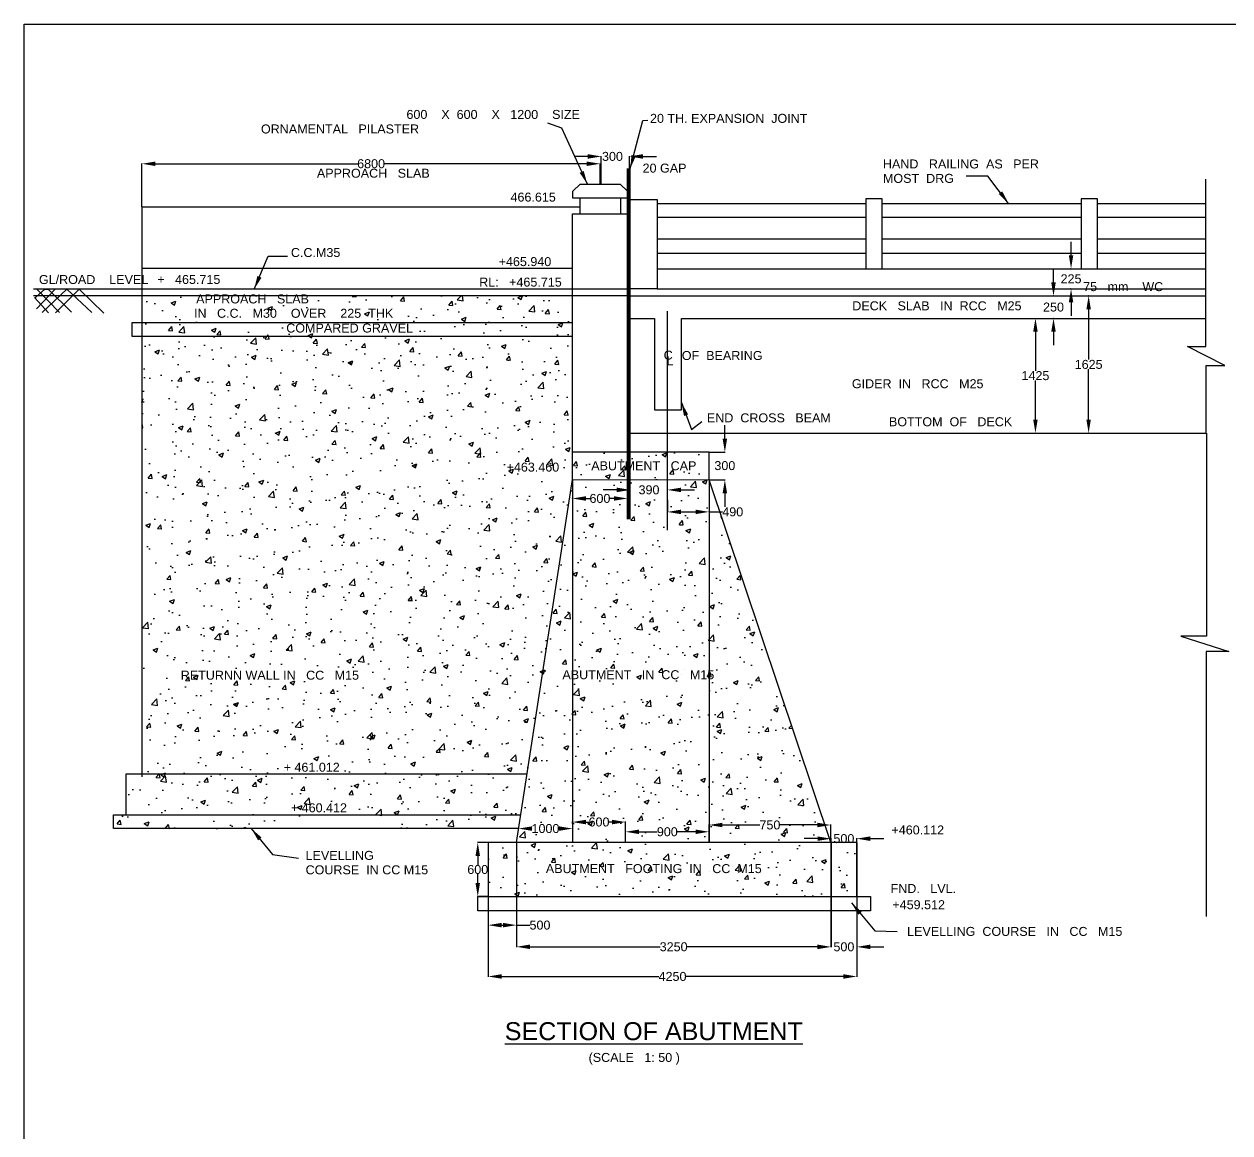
# Model space of a CAD drawing. Header units: inches. Extents: x 5487 to 6893, y 11 to 1027.
# Drawn here: x 5487 to 6025, y 533 to 1027 of the extents above; entities that cross this region are included whole.
import ezdxf

# ---------------------------------------------------------------- set-up
doc = ezdxf.new("R2010")
doc.units = ezdxf.units.IN
doc.header["$MEASUREMENT"] = 0
doc.layers.add('DIMENSIONS', color=7, linetype='Continuous')
doc.layers.add('TEXT', color=1, linetype='Continuous')
doc.styles.get("Standard").update_dxf_attribs({"font": 'arial.ttf', "height": 4})
doc.dimstyles.get("Standard").update_dxf_attribs({"dimtxt": 0.18, "dimasz": 6, "dimexe": 0.18, "dimexo": 0.0625, "dimgap": 0.09, "dimtad": 0, "dimtih": 1, "dimtoh": 1, "dimdec": 4, "dimzin": 0, "dimdsep": 46, "dimtxsty": 'Standard', "dimcen": 0.09, "dimadec": 0, "dimazin": 0, "dimtfac": 1, "dimtdec": 4, "dimtofl": 0, "dimtmove": 0, "dimatfit": 3, "dimfxl": 1, "dimtolj": 1, "dimtzin": 0, "dimarcsym": 0})
pattern_1 = [(50, (0, 0), (21.517805, -1.882564), [2.25, -24.75]), (355, (0, 0), (-4.16254, 22.56576), [1.8, -19.8]), (100.4514, (1.793, -0.157), (17.35528, 20.683186), [1.912206, -21.03426]), (46.1842, (0, 6), (32.01723, -4.96557), [3.375, -37.125]), (96.6356, (2.668, 5.586), (28.03988, 29.22354), [2.8683, -31.55139]), (351.1842, (0, 6), (28.03986, 29.22356), [2.7, -29.7]), (21, (3, 4.5), (17.90721, -12.078567), [2.25, -24.75]), (326, (3, 4.5), (7.29946, 21.7545), [1.8, -19.8]), (71.4514, (4.492, 3.493), (25.20668, 9.675915), [1.912206, -21.03426]), (37.5, (0, 0), (0.364796, 9.986816), [0, -19.56, 0, -20.1, 0, -19.875]), (7.5, (0, 0), (7.892086, 11.832351), [0, -11.46, 0, -19.11, 0, -7.575]), (327.5, (-6.69, 0), (16.014673, -0.676646), [0, -7.5, 0, -23.4, 0, -31.05]), (317.5, (-9.69, 0), (17.495585, 3.00315), [0, -9.75, 0, -15.54, 0, -22.05])]

# ---------------------------------------------------------------- blocks, each defined once
blk = doc.blocks.new('*D3')
at = {"layer": 'Defpoints', "color": 0, "transparency": 16777216}
for p in [(5744.19, 965.04), (5744.19, 955.94), (5539.92, 945.75)]:
    blk.add_point(p, dxfattribs=at)
at = {"layer": 'DIMENSIONS', "color": 0, "lineweight": -2, "transparency": 16777216}
for p, q in [((5539.92, 945.81), (5539.92, 965.22)), ((5545.92, 965.04), (5635.99, 965.04)), ((5738.19, 965.04), (5648.12, 965.04)), ((5744.19, 956.01), (5744.19, 965.22))]:
    blk.add_line(p, q, dxfattribs=at)
at = {"layer": 'DIMENSIONS', "color": 0, "transparency": 16777216}
for points in [[(5545.92, 966.04), (5545.92, 964.04), (5539.92, 965.04)], [(5738.19, 966.04), (5738.19, 964.04), (5744.19, 965.04)]]:
    blk.add_solid(points, dxfattribs=at)
at = {"layer": 'DIMENSIONS', "color": 0, "transparency": 16777216, "insert": (5642.06, 965.04), "char_height": 4, "attachment_point": 5}
blk.add_mtext('\\A1;6800', dxfattribs=at)
blk = doc.blocks.new('*D4')
at = {"layer": 'Defpoints', "color": 0, "transparency": 16777216}
for p in [(5757.21, 968.3), (5744.65, 955.94), (5757.21, 955.94)]:
    blk.add_point(p, dxfattribs=at)
at = {"layer": 'DIMENSIONS', "color": 0, "lineweight": -2, "transparency": 16777216}
for p, q in [((5738.65, 968.3), (5732.65, 968.3)), ((5744.65, 956.01), (5744.65, 968.48)), ((5757.21, 956.01), (5757.21, 968.48)), ((5763.21, 968.3), (5769.21, 968.3))]:
    blk.add_line(p, q, dxfattribs=at)
at = {"layer": 'DIMENSIONS', "color": 0, "transparency": 16777216}
for points in [[(5738.65, 969.3), (5738.65, 967.3), (5744.65, 968.3)], [(5763.21, 969.3), (5763.21, 967.3), (5757.21, 968.3)]]:
    blk.add_solid(points, dxfattribs=at)
at = {"layer": 'DIMENSIONS', "color": 0, "transparency": 16777216, "insert": (5749.64, 968.3), "char_height": 4, "attachment_point": 5}
blk.add_mtext('\\A1;300', dxfattribs=at)
blk = doc.blocks.new('*D5')
at = {"layer": 'Defpoints', "color": 0, "transparency": 16777216}
for p in [(5731.78, 815.86), (5756.35, 815.86), (5756.35, 815.86)]:
    blk.add_point(p, dxfattribs=at)
at = {"layer": 'DIMENSIONS', "color": 0, "lineweight": -2, "transparency": 16777216}
for p, q in [((5731.78, 815.92), (5731.78, 816.04)), ((5737.78, 815.86), (5739.55, 815.86)), ((5750.35, 815.86), (5748.58, 815.86)), ((5756.35, 815.92), (5756.35, 816.04))]:
    blk.add_line(p, q, dxfattribs=at)
at = {"layer": 'DIMENSIONS', "color": 0, "transparency": 16777216}
for points in [[(5737.78, 816.86), (5737.78, 814.86), (5731.78, 815.86)], [(5750.35, 816.86), (5750.35, 814.86), (5756.35, 815.86)]]:
    blk.add_solid(points, dxfattribs=at)
at = {"layer": 'DIMENSIONS', "color": 0, "transparency": 16777216, "insert": (5744.07, 815.86), "char_height": 4, "attachment_point": 5}
blk.add_mtext('\\A1;600', dxfattribs=at)
blk = doc.blocks.new('*D6')
at = {"layer": 'Defpoints', "color": 0, "transparency": 16777216}
for p in [(5774.19, 819.69), (5757.58, 815.86), (5774.19, 815.86)]:
    blk.add_point(p, dxfattribs=at)
at = {"layer": 'DIMENSIONS', "color": 0, "lineweight": -2, "transparency": 16777216}
for p, q in [((5751.58, 819.69), (5745.58, 819.69)), ((5757.58, 815.92), (5757.58, 819.87)), ((5774.19, 815.92), (5774.19, 819.87)), ((5780.19, 819.69), (5786.19, 819.69))]:
    blk.add_line(p, q, dxfattribs=at)
at = {"layer": 'DIMENSIONS', "color": 0, "transparency": 16777216}
for points in [[(5751.58, 820.69), (5751.58, 818.69), (5757.58, 819.69)], [(5780.19, 820.69), (5780.19, 818.69), (5774.19, 819.69)]]:
    blk.add_solid(points, dxfattribs=at)
at = {"layer": 'DIMENSIONS', "color": 0, "transparency": 16777216, "insert": (5765.94, 819.69), "char_height": 4, "attachment_point": 5}
blk.add_mtext('\\A1;390', dxfattribs=at)
blk = doc.blocks.new('*D7')
at = {"layer": 'Defpoints', "color": 0, "transparency": 16777216}
for p in [(5774.19, 815.38), (5792.69, 815.38), (5792.69, 809.88)]:
    blk.add_point(p, dxfattribs=at)
at = {"layer": 'DIMENSIONS', "color": 0, "lineweight": -2, "transparency": 16777216}
for p, q in [((5774.19, 815.32), (5774.19, 809.7)), ((5792.69, 815.32), (5792.69, 809.7)), ((5780.19, 809.88), (5786.69, 809.88)), ((5792.69, 809.88), (5798.69, 809.88))]:
    blk.add_line(p, q, dxfattribs=at)
at = {"layer": 'DIMENSIONS', "color": 0, "transparency": 16777216}
for points in [[(5780.19, 810.88), (5780.19, 808.88), (5774.19, 809.88)], [(5786.69, 810.88), (5786.69, 808.88), (5792.69, 809.88)]]:
    blk.add_solid(points, dxfattribs=at)
at = {"layer": 'DIMENSIONS', "color": 0, "transparency": 16777216, "insert": (5803.27, 809.88), "char_height": 4, "attachment_point": 5}
blk.add_mtext('\\A1;490', dxfattribs=at)
blk = doc.blocks.new('*D8')
at = {"layer": 'Defpoints', "color": 0, "transparency": 16777216}
for p in [(5792.69, 836.5), (5792.65, 824.18), (5799.75, 824.18)]:
    blk.add_point(p, dxfattribs=at)
at = {"layer": 'DIMENSIONS', "color": 0, "lineweight": -2, "transparency": 16777216}
for p, q in [((5799.75, 842.5), (5799.75, 848.5)), ((5792.75, 836.5), (5799.93, 836.5)), ((5792.72, 824.18), (5799.93, 824.18)), ((5799.75, 818.18), (5799.75, 812.18))]:
    blk.add_line(p, q, dxfattribs=at)
at = {"layer": 'DIMENSIONS', "color": 0, "transparency": 16777216}
for points in [[(5798.75, 842.5), (5800.75, 842.5), (5799.75, 836.5)], [(5798.75, 818.18), (5800.75, 818.18), (5799.75, 824.18)]]:
    blk.add_solid(points, dxfattribs=at)
at = {"layer": 'DIMENSIONS', "color": 0, "transparency": 16777216, "insert": (5799.75, 830.5), "char_height": 4, "attachment_point": 5}
blk.add_mtext('\\A1;300', dxfattribs=at)
blk = doc.blocks.new('*D9')
at = {"layer": 'Defpoints', "color": 0, "transparency": 16777216}
for p in [(5707.79, 668.74), (5731.78, 668.74), (5731.78, 668.74)]:
    blk.add_point(p, dxfattribs=at)
at = {"layer": 'DIMENSIONS', "color": 0, "lineweight": -2, "transparency": 16777216}
for p, q in [((5707.79, 668.81), (5707.79, 668.92)), ((5713.79, 668.74), (5713.92, 668.74)), ((5725.78, 668.74), (5725.66, 668.74)), ((5731.78, 668.81), (5731.78, 668.92))]:
    blk.add_line(p, q, dxfattribs=at)
at = {"layer": 'DIMENSIONS', "color": 0, "transparency": 16777216}
for points in [[(5713.79, 669.74), (5713.79, 667.74), (5707.79, 668.74)], [(5725.78, 669.74), (5725.78, 667.74), (5731.78, 668.74)]]:
    blk.add_solid(points, dxfattribs=at)
at = {"layer": 'DIMENSIONS', "color": 0, "transparency": 16777216, "insert": (5719.79, 668.74), "char_height": 4, "attachment_point": 5}
blk.add_mtext('\\A1;1000', dxfattribs=at)
blk = doc.blocks.new('*D10')
at = {"layer": 'Defpoints', "color": 0, "transparency": 16777216}
for p in [(5731.78, 670.91), (5755.51, 671.65), (5755.51, 662.54)]:
    blk.add_point(p, dxfattribs=at)
at = {"layer": 'DIMENSIONS', "color": 0, "lineweight": -2, "transparency": 16777216}
for p, q in [((5731.78, 670.97), (5731.78, 671.83)), ((5737.78, 671.65), (5739.13, 671.65)), ((5749.51, 671.65), (5748.16, 671.65)), ((5755.51, 662.6), (5755.51, 671.83))]:
    blk.add_line(p, q, dxfattribs=at)
at = {"layer": 'DIMENSIONS', "color": 0, "transparency": 16777216}
for points in [[(5737.78, 672.65), (5737.78, 670.65), (5731.78, 671.65)], [(5749.51, 672.65), (5749.51, 670.65), (5755.51, 671.65)]]:
    blk.add_solid(points, dxfattribs=at)
at = {"layer": 'DIMENSIONS', "color": 0, "transparency": 16777216, "insert": (5743.65, 671.65), "char_height": 4, "attachment_point": 5}
blk.add_mtext('\\A1;600', dxfattribs=at)
blk = doc.blocks.new('*D11')
at = {"layer": 'Defpoints', "color": 0, "transparency": 16777216}
for p in [(5792.69, 667.31), (5755.51, 662.6), (5792.69, 662.54)]:
    blk.add_point(p, dxfattribs=at)
at = {"layer": 'DIMENSIONS', "color": 0, "lineweight": -2, "transparency": 16777216}
for p, q in [((5755.51, 662.67), (5755.51, 667.49)), ((5761.51, 667.31), (5769.6, 667.31)), ((5786.69, 667.31), (5778.6, 667.31)), ((5792.69, 662.6), (5792.69, 667.49))]:
    blk.add_line(p, q, dxfattribs=at)
at = {"layer": 'DIMENSIONS', "color": 0, "transparency": 16777216}
for points in [[(5761.51, 668.31), (5761.51, 666.31), (5755.51, 667.31)], [(5786.69, 668.31), (5786.69, 666.31), (5792.69, 667.31)]]:
    blk.add_solid(points, dxfattribs=at)
at = {"layer": 'DIMENSIONS', "color": 0, "transparency": 16777216, "insert": (5774.1, 667.31), "char_height": 4, "attachment_point": 5}
blk.add_mtext('\\A1;900', dxfattribs=at)
blk = doc.blocks.new('*D12')
at = {"layer": 'Defpoints', "color": 0, "transparency": 16777216}
for p in [(5846.99, 670.34), (5792.69, 662.6), (5846.99, 662.54)]:
    blk.add_point(p, dxfattribs=at)
at = {"layer": 'DIMENSIONS', "color": 0, "lineweight": -2, "transparency": 16777216}
for p, q in [((5792.69, 662.67), (5792.69, 670.52)), ((5798.69, 670.34), (5815.36, 670.34)), ((5840.99, 670.34), (5824.33, 670.34)), ((5846.99, 662.6), (5846.99, 670.52))]:
    blk.add_line(p, q, dxfattribs=at)
at = {"layer": 'DIMENSIONS', "color": 0, "transparency": 16777216}
for points in [[(5798.69, 671.34), (5798.69, 669.34), (5792.69, 670.34)], [(5840.99, 671.34), (5840.99, 669.34), (5846.99, 670.34)]]:
    blk.add_solid(points, dxfattribs=at)
at = {"layer": 'DIMENSIONS', "color": 0, "transparency": 16777216, "insert": (5819.84, 670.34), "char_height": 4, "attachment_point": 5}
blk.add_mtext('\\A1;750', dxfattribs=at)
blk = doc.blocks.new('*D13')
at = {"layer": 'Defpoints', "color": 0, "transparency": 16777216}
for p in [(5847.08, 662.54), (5858.56, 664.25), (5858.56, 662.35)]:
    blk.add_point(p, dxfattribs=at)
at = {"layer": 'DIMENSIONS', "color": 0, "lineweight": -2, "transparency": 16777216}
for p, q in [((5841.08, 664.25), (5835.08, 664.25)), ((5847.08, 662.6), (5847.08, 664.43)), ((5858.56, 662.41), (5858.56, 664.43)), ((5864.56, 664.25), (5870.56, 664.25))]:
    blk.add_line(p, q, dxfattribs=at)
at = {"layer": 'DIMENSIONS', "color": 0, "transparency": 16777216}
for points in [[(5841.08, 665.25), (5841.08, 663.25), (5847.08, 664.25)], [(5864.56, 665.25), (5864.56, 663.25), (5858.56, 664.25)]]:
    blk.add_solid(points, dxfattribs=at)
at = {"layer": 'DIMENSIONS', "color": 0, "transparency": 16777216, "insert": (5852.82, 664.25), "char_height": 4, "attachment_point": 5}
blk.add_mtext('\\A1;500', dxfattribs=at)
blk = doc.blocks.new('*D14')
at = {"layer": 'Defpoints', "color": 0, "transparency": 16777216}
for p in [(5706.83, 662.54), (5694.3, 638.44), (5706.83, 625.71)]:
    blk.add_point(p, dxfattribs=at)
at = {"layer": 'DIMENSIONS', "color": 0, "lineweight": -2, "transparency": 16777216}
for p, q in [((5706.83, 662.48), (5706.83, 625.53)), ((5694.3, 638.37), (5694.3, 625.53)), ((5700.3, 625.71), (5700.83, 625.71)), ((5706.83, 625.71), (5712.83, 625.71))]:
    blk.add_line(p, q, dxfattribs=at)
at = {"layer": 'DIMENSIONS', "color": 0, "transparency": 16777216}
for points in [[(5700.3, 626.71), (5700.3, 624.71), (5694.3, 625.71)], [(5700.83, 626.71), (5700.83, 624.71), (5706.83, 625.71)]]:
    blk.add_solid(points, dxfattribs=at)
at = {"layer": 'DIMENSIONS', "color": 0, "transparency": 16777216, "insert": (5717.34, 625.71), "char_height": 4, "attachment_point": 5}
blk.add_mtext('\\A1;500', dxfattribs=at)
blk = doc.blocks.new('*D15')
at = {"layer": 'Defpoints', "color": 0, "transparency": 16777216}
for p in [(5706.83, 662.48), (5846.99, 662.48), (5846.99, 616.05)]:
    blk.add_point(p, dxfattribs=at)
at = {"layer": 'DIMENSIONS', "color": 0, "lineweight": -2, "transparency": 16777216}
for p, q in [((5706.83, 662.42), (5706.83, 615.87)), ((5846.99, 662.42), (5846.99, 615.87)), ((5712.83, 616.05), (5770.86, 616.05)), ((5840.99, 616.05), (5782.97, 616.05))]:
    blk.add_line(p, q, dxfattribs=at)
at = {"layer": 'DIMENSIONS', "color": 0, "transparency": 16777216}
for points in [[(5712.83, 617.05), (5712.83, 615.05), (5706.83, 616.05)], [(5840.99, 617.05), (5840.99, 615.05), (5846.99, 616.05)]]:
    blk.add_solid(points, dxfattribs=at)
at = {"layer": 'DIMENSIONS', "color": 0, "transparency": 16777216, "insert": (5776.91, 616.05), "char_height": 4, "attachment_point": 5}
blk.add_mtext('\\A1;3250', dxfattribs=at)
blk = doc.blocks.new('*D16')
at = {"layer": 'Defpoints', "color": 0, "transparency": 16777216}
for p in [(5847.08, 662.54), (5858.56, 662.54), (5858.56, 616.03)]:
    blk.add_point(p, dxfattribs=at)
at = {"layer": 'DIMENSIONS', "color": 0, "lineweight": -2, "transparency": 16777216}
for p, q in [((5847.08, 662.48), (5847.08, 615.85)), ((5858.56, 662.48), (5858.56, 615.85)), ((5841.08, 616.03), (5835.08, 616.03)), ((5864.56, 616.03), (5870.56, 616.03))]:
    blk.add_line(p, q, dxfattribs=at)
at = {"layer": 'DIMENSIONS', "color": 0, "transparency": 16777216}
for points in [[(5841.08, 617.03), (5841.08, 615.03), (5847.08, 616.03)], [(5864.56, 617.03), (5864.56, 615.03), (5858.56, 616.03)]]:
    blk.add_solid(points, dxfattribs=at)
at = {"layer": 'DIMENSIONS', "color": 0, "transparency": 16777216, "insert": (5852.82, 616.03), "char_height": 4, "attachment_point": 5}
blk.add_mtext('\\A1;500', dxfattribs=at)
blk = doc.blocks.new('*D17')
at = {"layer": 'Defpoints', "color": 0, "transparency": 16777216}
for p in [(5694.3, 631.95), (5858.56, 631.95), (5858.56, 602.83)]:
    blk.add_point(p, dxfattribs=at)
at = {"layer": 'DIMENSIONS', "color": 0, "lineweight": -2, "transparency": 16777216}
for p, q in [((5694.3, 631.89), (5694.3, 602.65)), ((5858.56, 631.89), (5858.56, 602.65)), ((5700.3, 602.83), (5770.29, 602.83)), ((5852.56, 602.83), (5782.56, 602.83))]:
    blk.add_line(p, q, dxfattribs=at)
at = {"layer": 'DIMENSIONS', "color": 0, "transparency": 16777216}
for points in [[(5700.3, 603.83), (5700.3, 601.83), (5694.3, 602.83)], [(5852.56, 603.83), (5852.56, 601.83), (5858.56, 602.83)]]:
    blk.add_solid(points, dxfattribs=at)
at = {"layer": 'DIMENSIONS', "color": 0, "transparency": 16777216, "insert": (5776.43, 602.83), "char_height": 4, "attachment_point": 5}
blk.add_mtext('\\A1;4250', dxfattribs=at)
blk = doc.blocks.new('*D80')
at = {"layer": 'Defpoints', "color": 0, "transparency": 16777216}
for p in [(5954.08, 918.23), (5954.08, 909.27), (5954.08, 909.27)]:
    blk.add_point(p, dxfattribs=at)
at = {"layer": 'DIMENSIONS', "color": 0, "lineweight": -2, "transparency": 16777216}
for p, q in [((5954.08, 924.23), (5954.08, 930.23)), ((5954.02, 918.23), (5953.9, 918.23)), ((5954.02, 909.27), (5953.9, 909.27)), ((5954.08, 903.27), (5954.08, 897.27))]:
    blk.add_line(p, q, dxfattribs=at)
at = {"layer": 'DIMENSIONS', "color": 0, "transparency": 16777216}
for points in [[(5953.08, 924.23), (5955.08, 924.23), (5954.08, 918.23)], [(5953.08, 903.27), (5955.08, 903.27), (5954.08, 909.27)]]:
    blk.add_solid(points, dxfattribs=at)
at = {"layer": 'DIMENSIONS', "color": 0, "transparency": 16777216, "insert": (5954.08, 913.75), "char_height": 4, "attachment_point": 5}
blk.add_mtext('\\A1;225', dxfattribs=at)
blk = doc.blocks.new('*D81')
at = {"layer": 'Defpoints', "color": 0, "transparency": 16777216}
for p in [(5946.25, 906.16), (5946.25, 896.14), (5946.25, 896.14)]:
    blk.add_point(p, dxfattribs=at)
at = {"layer": 'DIMENSIONS', "color": 0, "lineweight": -2, "transparency": 16777216}
for p, q in [((5946.25, 912.16), (5946.25, 918.16)), ((5946.18, 906.16), (5946.07, 906.16)), ((5946.18, 896.14), (5946.07, 896.14)), ((5946.25, 890.14), (5946.25, 884.14))]:
    blk.add_line(p, q, dxfattribs=at)
at = {"layer": 'DIMENSIONS', "color": 0, "transparency": 16777216}
for points in [[(5945.25, 912.16), (5947.25, 912.16), (5946.25, 906.16)], [(5945.25, 890.14), (5947.25, 890.14), (5946.25, 896.14)]]:
    blk.add_solid(points, dxfattribs=at)
at = {"layer": 'DIMENSIONS', "color": 0, "transparency": 16777216, "insert": (5946.25, 901.15), "char_height": 4, "attachment_point": 5}
blk.add_mtext('\\A1;250', dxfattribs=at)
blk = doc.blocks.new('*D82')
at = {"layer": 'Defpoints', "color": 0, "transparency": 16777216}
for p in [(5961.91, 906.16), (5961.91, 845.03), (5961.91, 845.03)]:
    blk.add_point(p, dxfattribs=at)
at = {"layer": 'DIMENSIONS', "color": 0, "lineweight": -2, "transparency": 16777216}
for p, q in [((5961.85, 906.16), (5961.73, 906.16)), ((5961.91, 900.16), (5961.91, 877.73)), ((5961.91, 851.03), (5961.91, 873.46)), ((5961.85, 845.03), (5961.73, 845.03))]:
    blk.add_line(p, q, dxfattribs=at)
at = {"layer": 'DIMENSIONS', "color": 0, "transparency": 16777216}
for points in [[(5960.91, 900.16), (5962.91, 900.16), (5961.91, 906.16)], [(5960.91, 851.03), (5962.91, 851.03), (5961.91, 845.03)]]:
    blk.add_solid(points, dxfattribs=at)
at = {"layer": 'DIMENSIONS', "color": 0, "transparency": 16777216, "insert": (5961.91, 875.6), "char_height": 4, "attachment_point": 5}
blk.add_mtext('\\A1;1625', dxfattribs=at)
blk = doc.blocks.new('*D83')
at = {"layer": 'Defpoints', "color": 0, "transparency": 16777216}
for p in [(5938.21, 896.14), (5938.21, 845.03), (5938.21, 845.03)]:
    blk.add_point(p, dxfattribs=at)
at = {"layer": 'DIMENSIONS', "color": 0, "lineweight": -2, "transparency": 16777216}
for p, q in [((5938.15, 896.14), (5938.03, 896.14)), ((5938.21, 890.14), (5938.21, 872.72)), ((5938.21, 851.03), (5938.21, 868.45)), ((5938.15, 845.03), (5938.03, 845.03))]:
    blk.add_line(p, q, dxfattribs=at)
at = {"layer": 'DIMENSIONS', "color": 0, "transparency": 16777216}
for points in [[(5937.21, 890.14), (5939.21, 890.14), (5938.21, 896.14)], [(5937.21, 851.03), (5939.21, 851.03), (5938.21, 845.03)]]:
    blk.add_solid(points, dxfattribs=at)
at = {"layer": 'DIMENSIONS', "color": 0, "transparency": 16777216, "insert": (5938.21, 870.58), "char_height": 4, "attachment_point": 5}
blk.add_mtext('\\A1;1425', dxfattribs=at)
blk = doc.blocks.new('*D84')
at = {"layer": 'Defpoints', "color": 0, "transparency": 16777216}
for p in [(5694.3, 662.54), (5689.6, 638.44), (5694.3, 638.44)]:
    blk.add_point(p, dxfattribs=at)
at = {"layer": 'DIMENSIONS', "color": 0, "lineweight": -2, "transparency": 16777216}
for p, q in [((5694.24, 662.54), (5689.42, 662.54)), ((5689.6, 656.54), (5689.6, 652.62)), ((5689.6, 644.44), (5689.6, 648.36)), ((5694.24, 638.44), (5689.42, 638.44))]:
    blk.add_line(p, q, dxfattribs=at)
at = {"layer": 'DIMENSIONS', "color": 0, "transparency": 16777216}
for points in [[(5688.6, 656.54), (5690.6, 656.54), (5689.6, 662.54)], [(5688.6, 644.44), (5690.6, 644.44), (5689.6, 638.44)]]:
    blk.add_solid(points, dxfattribs=at)
at = {"layer": 'DIMENSIONS', "color": 0, "transparency": 16777216, "insert": (5689.6, 650.49), "char_height": 4, "attachment_point": 5}
blk.add_mtext('\\A1;600', dxfattribs=at)

msp = doc.modelspace()

# ---------------------------------------------------------------- hatches: boundary and pattern name
h = msp.add_hatch()
h.set_pattern_fill('AR-CONC', color=0, scale=3, style=0)
h.set_pattern_definition(pattern_1)
h.paths.add_polyline_path([(5858.55648, 662.54177), (5694.30026, 662.54177), (5694.30026, 638.43616), (5858.55648, 638.43616)])
h.paths.add_polyline_path([(5792.69032, 824.17701), (5792.69032, 662.54177), (5846.99229, 662.54177)])
h.paths.add_polyline_path([(5792.69032, 824.17701), (5792.69032, 836.50147), (5757.58186, 836.50147), (5757.58186, 806.68956), (5757.20555, 806.68956), (5757.20555, 836.50147), (5731.78486, 836.50147), (5731.78486, 824.36374), (5731.78486, 662.54177), (5792.69032, 662.54177)])
h.paths.add_polyline_path([(5731.78486, 824.36374), (5706.83447, 662.54177), (5731.78486, 662.54177)])
h.paths.add_polyline_path([(5708.74325, 674.92167), (5527.30117, 674.92167), (5527.30117, 668.74291), (5707.79059, 668.74291)])
h.paths.add_polyline_path([(5711.53427, 693.0235), (5532.66109, 693.0235), (5532.66109, 674.92167), (5708.74325, 674.92167)])
h.paths.add_polyline_path([(5731.78486, 824.36374), (5731.78486, 888.04555), (5539.92379, 888.04555), (5539.92379, 693.0235), (5711.53427, 693.0235)])
h.paths.add_polyline_path([(5731.78486, 894.33673), (5539.92379, 894.33673), (5539.92379, 888.04555), (5731.78486, 888.04555)])
h.paths.add_polyline_path([(5731.78486, 906.24942), (5539.92379, 906.24942), (5539.92379, 894.33673), (5731.78486, 894.33673)])
h.paths.add_polyline_path([(5792.69032, 824.17701), (5731.78486, 824.36374), (5731.78486, 662.54177), (5792.69032, 662.54177)], flags=17)
h = msp.add_hatch()
h.set_pattern_fill('AR-CONC', color=0, scale=3, style=0)
h.set_pattern_definition(pattern_1)
h.paths.add_polyline_path([(5792.69032, 824.17701), (5792.69032, 836.50147), (5757.58186, 836.50147), (5757.58186, 806.68956), (5757.20555, 806.68956), (5757.20555, 836.50147), (5731.78486, 836.50147), (5731.78486, 824.36374), (5731.78486, 662.54177), (5792.69032, 662.54177)])

# ---------------------------------------------------------------- linework, layer by layer
at = {"color": 0}
for points in [[(5756.3484, 806.68956), (5756.3484, 962.90281)], [(5756.78743, 806.68956), (5756.78743, 962.90281)], [(5757.20555, 806.68956), (5757.20555, 962.90281)], [(5757.58186, 806.68956), (5757.58186, 962.90281)], [(6014.31966, 845.03098), (6014.31966, 875.19003), (6022.57238, 875.19003), (6006.01004, 883.57548), (6014.18152, 883.57548), (6014.18152, 958.15288)], [(5735.05445, 949.69072), (5732.02425, 949.69072), (5732.02425, 952.79015), (5735.22944, 955.94306), (5753.15347, 955.94306), (5756.42095, 952.87279), (5756.42095, 949.69072), (5753.33011, 949.69072)], [(5769.64313, 947.36883), (5862.63772, 947.36883)], [(5869.90413, 947.36883), (5958.55198, 947.36883)], [(5965.81838, 947.36883), (6014.18152, 947.36883)], [(5735.05445, 945.74961), (5539.92379, 945.74961), (5539.92379, 691.87776)], [(5706.83447, 662.54177), (5731.78486, 824.36374), (5731.78486, 942.65113), (5756.3484, 942.65113), (5756.3484, 806.68956)], [(5769.64313, 941.269), (5862.63772, 941.269)], [(5869.90413, 941.269), (5958.55198, 941.269)], [(5965.81838, 941.269), (6014.18152, 941.269)], [(5769.64313, 931.50927), (5862.63772, 931.50927)], [(5869.90413, 931.50927), (5958.55198, 931.50927)], [(5965.81838, 931.50927), (6014.18152, 931.50927)], [(5769.64313, 925.13833), (5862.63772, 925.13833)], [(5869.90413, 925.13833), (5958.55198, 925.13833)], [(5965.81838, 925.13833), (6014.18152, 925.13833)], [(5731.78486, 918.34943), (5539.92379, 918.34943)], [(5769.64313, 918.23462), (6014.18152, 918.23462)], [(5756.3484, 909.12076), (5491.57659, 909.12076)], [(5769.64313, 909.26801), (6014.18152, 909.26801)], [(5756.3484, 906.24942), (5491.57659, 906.24942)], [(5757.58186, 906.15939), (6014.18152, 906.15939)], [(5774.18537, 801.78935), (5774.18537, 899.33015)], [(5731.78486, 888.04555), (5535.57612, 888.04555), (5535.57612, 894.33673), (5731.78486, 894.33673)], [(5757.58186, 896.13738), (5768.41706, 896.13738), (5768.41706, 855.43473), (5780.39864, 855.43473), (5780.39864, 896.13738), (6014.18152, 896.13738)], [(5757.58186, 845.03098), (6014.43853, 845.03098), (6014.43853, 754.43473), (6003.03317, 754.43473), (6024.39689, 747.66719), (6014.31966, 747.66719), (6014.31966, 629.54373)], [(5846.99229, 662.54177), (5792.69032, 824.17701), (5792.69032, 836.50147), (5731.78486, 836.50147)], [(5731.78486, 824.36374), (5731.78486, 662.54177)], [(5731.78486, 824.36374), (5792.69032, 824.17701)], [(5792.69032, 824.17701), (5792.69032, 662.54177)], [(5711.53427, 693.0235), (5532.66109, 693.0235), (5532.66109, 674.92167), (5708.74325, 674.92167)], [(5707.79059, 668.74291), (5527.30117, 668.74291), (5527.30117, 674.92167), (5708.74325, 674.92167)]]:
    msp.add_lwpolyline(points, dxfattribs=at)
for points in [[(5735.05445, 942.65113), (5753.33011, 942.65113), (5753.33011, 949.69072), (5735.05445, 949.69072)], [(5757.58186, 949.15688), (5769.64313, 949.15688), (5769.64313, 909.26801), (5757.58186, 909.26801)], [(5862.63772, 918.23462), (5869.90413, 918.23462), (5869.90413, 949.40535), (5862.63772, 949.40535)], [(5958.55198, 918.23462), (5965.81838, 918.23462), (5965.81838, 949.40535), (5958.55198, 949.40535)], [(5694.30026, 638.43616), (5858.55648, 638.43616), (5858.55648, 662.54177), (5694.30026, 662.54177)], [(5689.59707, 638.43616), (5864.73768, 638.43616), (5864.73768, 632.08224), (5689.59707, 632.08224)]]:
    msp.add_lwpolyline(points, close=True, dxfattribs=at)
at = {"layer": 'DIMENSIONS', "color": 0}
msp.add_lwpolyline([(6881.49378, 10.78837), (5487.38277, 10.78837), (5487.38277, 1027.27682), (6881.49378, 1027.27682)], close=True, dxfattribs=at)
for points in [[(5492.40455, 905.38127), (5496.6343, 909.12076), (5498.14193, 909.12076), (5508.56973, 898.85391)], [(5492.9032, 900.34988), (5501.24095, 909.12076)], [(5493.03273, 909.12076), (5503.16738, 898.81207)], [(5495.50357, 898.68655), (5506.47579, 909.12076), (5517.53177, 898.68655)], [(5501.36659, 898.60286), (5511.87814, 909.12076), (5522.976, 898.43549)], [(5491.98576, 905.38127), (5498.18381, 898.6447)]]:
    msp.add_lwpolyline(points, dxfattribs=at)

# ---------------------------------------------------------------- texts
at = {"layer": 'TEXT', "color": 0}
for s, height, p in [('600    X  600    X   1200    SIZE', 4, (5657.82274, 985.03025)), ('20 TH. EXPANSION  JOINT', 4, (5766.39253, 983.27868)), ('ORNAMENTAL   PILASTER', 4, (5592.96187, 978.54365)), ('APPROACH   SLAB', 4, (5617.88688, 958.82487)), ('20 GAP', 4, (5763.07982, 961.10528)), ('HAND   RAILING  AS   PER', 4, (5870.2188, 962.95424)), ('MOST  DRG', 4, (5870.2188, 956.52859)), ('466.615', 4, (5704.20546, 948.18262)), ('C.C.M35', 4, (5606.30509, 923.47084)), ('+465.940', 4, (5698.91062, 919.43484)), ('GL/ROAD    LEVEL', 4, (5493.98243, 911.44007)), ('+   465.715', 4, (5546.75161, 911.46976)), ('RL:   +465.715', 4, (5690.23667, 910.29959)), ('75   mm    WC', 4, (5959.47216, 908.27239)), ('APPROACH   SLAB', 4, (5564.06508, 902.79434)), ('DECK   SLAB   IN  RCC   M25', 4, (5856.54933, 899.72655)), ('IN   C.C.   M30    OVER    225  THK', 4, (5563.1234, 896.39955)), ('COMPARED GRAVEL', 4, (5604.23761, 889.82883)), ('C', 4, (5772.47927, 877.74673)), ('OF  BEARING', 4, (5780.56418, 877.57849)), ('L', 4, (5773.74253, 875.2231)), ('GIDER  IN   RCC   M25', 4, (5856.36522, 865.01136)), ('END  CROSS   BEAM', 4, (5791.74261, 849.79756)), ('BOTTOM  OF   DECK', 4, (5872.90187, 848.06071)), ('+463.460', 4, (5702.45075, 827.84966)), ('ABUTMENT   CAP', 4, (5740.18704, 828.44542)), ('RETURNN WALL IN   CC   M15', 4, (5557.2075, 735.09051)), ('ABUTMENT   IN  CC   M15', 4, (5727.34212, 735.32573)), ('+ 461.012', 4, (5603.07241, 694.07756)), ('+ 460.412', 4, (5606.3027, 676.00875)), ('+460.112', 4, (5874.01886, 666.13631)), ('LEVELLING', 4, (5612.85658, 654.78949)), ('COURSE  IN CC M15', 4, (5612.85658, 648.36384)), ('ABUTMENT   FOOTING  IN   CC  M15', 4, (5719.94986, 648.89738)), ('FND.   LVL.', 4, (5873.64019, 640.03113)), ('+459.512', 4, (5874.42371, 632.81357)), ('LEVELLING  COURSE   IN   CC   M15', 4, (5881.00588, 620.91007)), ('%%USECTION OF ABUTMENT', 8, (5701.6442, 574.45556)), ('(SCALE   1: 50 )', 4, (5739.01177, 564.74886))]:
    msp.add_text(s, height=height, dxfattribs=at).set_placement(p)

# ---------------------------------------------------------------- dimensions: what is measured, and where the dimension line sits
at = {"layer": 'DIMENSIONS', "color": 0}
for base, p1, p2, text, picture, middle in [((5744.19145, 965.0381), (5539.92379, 945.74961), (5744.19145, 955.94306), '6800', '*D3', (5642.05762, 965.0381)), ((5756.3484, 815.86166), (5731.78486, 815.86166), (5756.3484, 815.86166), '600', '*D5', (5744.06663, 815.86166)), ((5792.69032, 809.87571), (5774.18537, 815.38278), (5792.69032, 815.38278), '490', '*D7', (5803.27281, 809.87571)), ((5755.50827, 671.65333), (5731.78486, 670.9055), (5755.50827, 662.54177), '600', '*D10', (5743.64656, 671.65333)), ((5846.99229, 670.33766), (5792.69032, 662.60427), (5846.99229, 662.54177), '750', '*D12', (5819.8413, 670.33766)), ((5731.78486, 668.74291), (5707.79059, 668.74291), (5731.78486, 668.74291), '1000', '*D9', (5719.78772, 668.74291)), ((5792.69032, 667.31132), (5755.50827, 662.60427), (5792.69032, 662.54177), '900', '*D11', (5774.09929, 667.31132)), ((5858.55648, 664.24714), (5847.07958, 662.54177), (5858.55648, 662.35053), '500', '*D13', (5852.81803, 664.24714)), ((5706.83447, 625.71269), (5694.30026, 638.43616), (5706.83447, 662.54177), '500', '*D14', (5717.33647, 625.71269)), ((5846.99229, 616.05028), (5706.83447, 662.47927), (5846.99229, 662.47927), '3250', '*D15', (5776.91338, 616.05028)), ((5858.55648, 616.03397), (5847.07958, 662.54177), (5858.55648, 662.54177), '500', '*D16', (5852.81803, 616.03397)), ((5858.55648, 602.82632), (5694.30026, 631.95317), (5858.55648, 631.95317), '4250', '*D17', (5776.42837, 602.82632))]:
    dim = msp.add_linear_dim(base=base, p1=p1, p2=p2, text=text, dimstyle='Standard', dxfattribs=at)
    dim.commit()
    dim.dimension.update_dxf_attribs({"geometry": picture, "text_midpoint": middle})
for base, p1, p2, text, picture, middle in [((5757.20555, 968.30198), (5744.65064, 955.94306), (5757.20555, 955.94306), '300', '*D4', (5749.63802, 968.30198)), ((5774.18537, 819.69266), (5757.58186, 815.86166), (5774.18537, 815.86166), '390', '*D6', (5765.93667, 819.69266))]:
    dim = msp.add_linear_dim(base=base, p1=p1, p2=p2, text=text, dimstyle='Standard', dxfattribs=at)
    dim.commit()
    dim.dimension.update_dxf_attribs({"geometry": picture, "text_midpoint": middle, "dimtype": 160})
for base, p1, p2, text, picture, middle in [((5954.07913, 909.26801), (5954.07913, 918.23462), (5954.07913, 909.26801), '225', '*D80', (5954.07913, 913.75131)), ((5946.24596, 896.13738), (5946.24596, 906.15939), (5946.24596, 896.13738), '250', '*D81', (5946.24596, 901.14839)), ((5961.91199, 845.03098), (5961.91199, 906.15939), (5961.91199, 845.03098), '1625', '*D82', (5961.91199, 875.59519)), ((5938.21162, 845.03098), (5938.21162, 896.13738), (5938.21162, 845.03098), '1425', '*D83', (5938.21162, 870.58418)), ((5689.59707, 638.43616), (5694.30026, 662.54177), (5694.30026, 638.43616), '600', '*D84', (5689.59707, 650.48896))]:
    dim = msp.add_linear_dim(base=base, p1=p1, p2=p2, angle=90, text=text, dimstyle='Standard', dxfattribs=at)
    dim.commit()
    dim.dimension.update_dxf_attribs({"geometry": picture, "text_midpoint": middle})
dim = msp.add_linear_dim(base=(5799.75211, 824.17712), p1=(5792.69032, 836.50147), p2=(5792.65253, 824.17712), angle=90, text='300', dimstyle='Standard', dxfattribs=at)
dim.commit()
dim.dimension.update_dxf_attribs({"geometry": '*D8', "text_midpoint": (5799.75211, 830.50147), "dimtype": 160})

# ---------------------------------------------------------------- leaders
for points in [[(5757.58186, 962.90281), (5763.18834, 984.31216), (5765.49094, 984.51216)], [(5738.45012, 955.94306), (5727.05567, 980.84608), (5720.80589, 983.16192)], [(5926.23247, 947.36883), (5916.97868, 959.55787), (5907.30405, 959.55787)], [(5589.9446, 909.12076), (5596.17247, 923.84816), (5604.77426, 923.84816)], [(5780.39864, 858.60379), (5784.82028, 846.57948), (5789.4395, 850.21474)], [(5588.6652, 668.74291), (5598.1119, 657.21936), (5609.74914, 655.50995)], [(5856.17311, 635.60638), (5866.53974, 623.21924), (5876.61573, 622.92892)]]:
    msp.add_leader(points, dimstyle='Standard', override={"dimgap": 0.09, "dimtad": 0}, dxfattribs=at)

doc.saveas('drawing.dxf')
